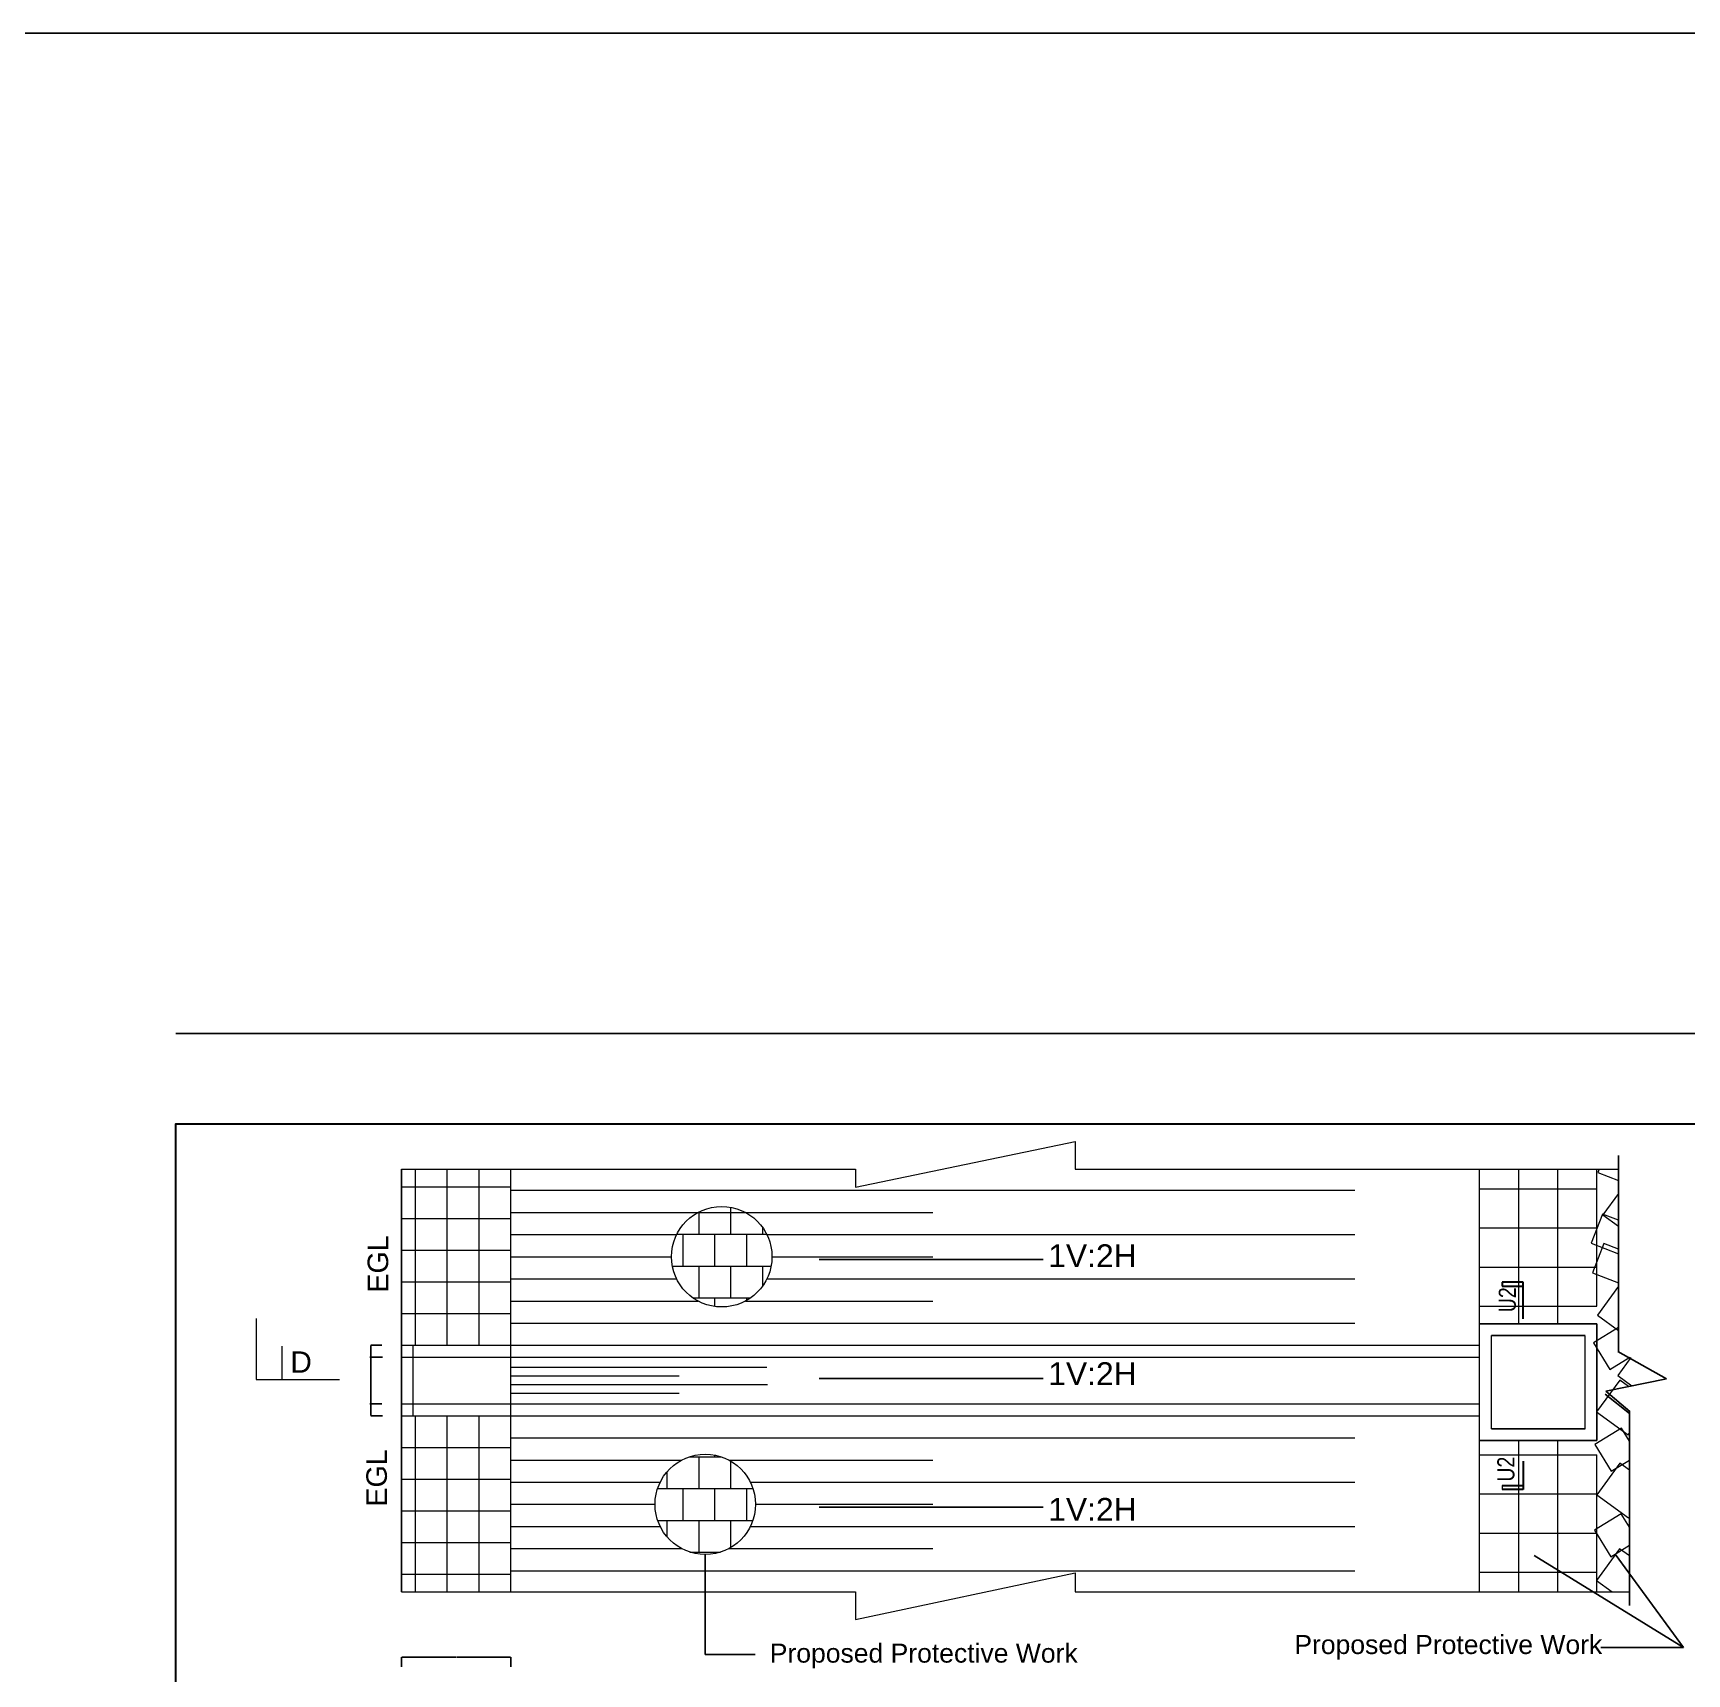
# Model space of a CAD drawing. Header units: inches. Extents: x 89000 to 1304432, y -10828 to 220529.
# Drawn here: x 853592 to 865747, y 82009 to 94069 of the extents above; entities that cross this region are included whole.
import ezdxf

# ---------------------------------------------------------------- set-up
doc = ezdxf.new("R2010")
doc.units = ezdxf.units.IN
doc.header["$LTSCALE"] = 7
doc.header["$MEASUREMENT"] = 0
doc.linetypes.add('DASHEDX2', pattern=[38.099999999999994, 25.4, -12.7])
doc.layers.add('Blocks', color=11, linetype='Continuous', lineweight=9)
doc.layers.add('Layer1', color=7, linetype='Continuous', lineweight=13)
doc.layers.add('LINE', color=7, linetype='Continuous')
doc.styles.get("Standard").update_dxf_attribs({"font": 'arial.ttf'})
doc.styles.add('TIMES', font='ARIALN.TTF')
doc.dimstyles.get("Standard").update_dxf_attribs({"dimtxt": 0.18, "dimasz": 0.18, "dimexe": 0.18, "dimexo": 0.0625, "dimgap": 0.09, "dimtad": 0, "dimtih": 1, "dimtoh": 1, "dimdec": 4, "dimzin": 0, "dimdsep": 46, "dimtxsty": 'Standard', "dimcen": 0.09, "dimadec": 0, "dimazin": 0, "dimtfac": 1, "dimtdec": 4, "dimtofl": 0, "dimtmove": 0, "dimatfit": 3, "dimfxl": 1, "dimtolj": 1, "dimtzin": 0, "dimarcsym": 0})

# ---------------------------------------------------------------- blocks, each defined once
blk = doc.blocks.new('*D125')
at = {"layer": 'Blocks', "color": 0, "lineweight": -2, "ltscale": 0.5, "transparency": 16777216}
for p, q in [((854640.3528263742, 86715.1101745396), (854640.3528263742, 86715.4101745396)), ((873816.1833932423, 86715.1101745396), (873816.1833932423, 86715.4101745396))]:
    blk.add_line(p, q, dxfattribs=at)
at = {"layer": 'Blocks', "color": 0, "linetype": 'ByBlock', "lineweight": -2, "ltscale": 0.5, "transparency": 16777216}
for p, q in [((854640.5328263743, 86715.23017453961), (864227.5358314998, 86715.23017453961)), ((873816.0033932423, 86715.23017453961), (864229.0003881166, 86715.23017453961))]:
    blk.add_line(p, q, dxfattribs=at)
at = {"layer": 'Blocks', "color": 0, "linetype": 'ByBlock', "ltscale": 0.5, "transparency": 16777216}
for points in [[(854640.5328263743, 86715.26017453961), (854640.5328263743, 86715.20017453961), (854640.3528263742, 86715.23017453961)], [(873816.0033932423, 86715.26017453961), (873816.0033932423, 86715.20017453961), (873816.1833932423, 86715.23017453961)]]:
    blk.add_solid(points, dxfattribs=at)
at = {"layer": 'Defpoints', "color": 0, "linetype": 'ByBlock', "ltscale": 0.5, "transparency": 16777216}
for p in [(873816.1833932423, 86715.23017453961), (854640.3528263742, 86052.49520639144), (873816.1833932423, 86052.49520639144)]:
    blk.add_point(p, dxfattribs=at)
at = {"layer": 'Blocks', "color": 0, "linetype": 'ByBlock', "lineweight": -2, "ltscale": 0.5, "transparency": 16777216, "insert": (864228.2681098082, 86715.23017453961), "char_height": 0.18, "attachment_point": 5}
blk.add_mtext('\\A1;19175.83 m', dxfattribs=at)
blk = doc.blocks.new('A$C734E4CAF')
at = {"layer": 'Blocks', "lineweight": 13, "ltscale": 0.002}
h = blk.add_hatch(dxfattribs=at)
h.set_pattern_fill('AR-B88', color=0, scale=0.01, style=0)
h.set_pattern_definition([(0, (108.2436135605549, -569.419567970127), (0, 2.032), []), (90, (108.2436135605549, -569.419567970127), (-1.016, 2.032), [2.032, -2.032])])
h.paths.add_polyline_path([(-3.210625139616241, 0, 1), (3.210625139616241, 0, 1)])
at = {"layer": 'Blocks', "color": 0, "lineweight": 13, "ltscale": 0.05}
blk.add_circle((0, 0), 3.210625139616109, dxfattribs=at)
blk = doc.blocks.new('*D147')
at = {"layer": 'Blocks', "color": 0, "lineweight": -2, "ltscale": 0.5, "transparency": 16777216}
for p, q in [((856066.8999250688, 84337.78507733441), (856074.3152136871, 84337.78507733441)), ((856074.1352136871, 84337.1850773344), (856074.1352136871, 84166.04459302324)), ((856074.1352136871, 83993.38507733418), (856074.1352136871, 84164.52556164535)), ((856066.8999250688, 83992.78507733418), (856074.3152136871, 83992.78507733418))]:
    blk.add_line(p, q, dxfattribs=at)
at = {"layer": 'Blocks', "color": 0, "ltscale": 0.5, "transparency": 16777216}
for points in [[(856074.0352136871, 84337.1850773344), (856074.2352136871, 84337.1850773344), (856074.1352136871, 84337.78507733441)], [(856074.0352136871, 83993.38507733418), (856074.2352136871, 83993.38507733418), (856074.1352136871, 83992.78507733418)]]:
    blk.add_solid(points, dxfattribs=at)
at = {"layer": 'Defpoints', "color": 0, "ltscale": 0.5, "transparency": 16777216}
for p in [(856066.8374250688, 84337.78507733441), (856066.8374250688, 83992.78507733418), (856074.1352136871, 83992.78507733418)]:
    blk.add_point(p, dxfattribs=at)
at = {"layer": 'Blocks', "color": 0, "lineweight": 30, "ltscale": 0.5, "transparency": 16777216, "insert": (856074.1352136869, 84165.28507733403), "char_height": 0.9, "attachment_point": 5}
blk.add_mtext('\\A1;600', dxfattribs=at)
blk = doc.blocks.new('*D148')
at = {"layer": 'Blocks', "color": 0, "lineweight": -2, "ltscale": 0.5, "transparency": 16777216}
for p, q in [((856154.9676962041, 84424.03507733418), (856073.9552136865, 84424.03507733418)), ((856074.1352136865, 84423.43507733417), (856074.1352136865, 84382.2695930236)), ((856074.1352136865, 84338.38507733442), (856074.1352136865, 84379.5505616457)), ((856159.7698782051, 84337.78507733441), (856073.9552136865, 84337.78507733441))]:
    blk.add_line(p, q, dxfattribs=at)
at = {"layer": 'Blocks', "color": 0, "ltscale": 0.5, "transparency": 16777216}
for points in [[(856074.0352136865, 84423.43507733417), (856074.2352136865, 84423.43507733417), (856074.1352136865, 84424.03507733418)], [(856074.0352136865, 84338.38507733442), (856074.2352136865, 84338.38507733442), (856074.1352136865, 84337.78507733441)]]:
    blk.add_solid(points, dxfattribs=at)
at = {"layer": 'Defpoints', "color": 0, "ltscale": 0.5, "transparency": 16777216}
for p in [(856155.0301962041, 84424.03507733418), (856074.1352136865, 84337.78507733441), (856159.8323782051, 84337.78507733441)]:
    blk.add_point(p, dxfattribs=at)
at = {"layer": 'Blocks', "color": 0, "lineweight": 30, "ltscale": 0.5, "transparency": 16777216, "insert": (856074.1352136863, 84380.91007733438), "char_height": 0.9, "attachment_point": 5}
blk.add_mtext('\\A1;150', dxfattribs=at)
blk = doc.blocks.new('*D149')
at = {"layer": 'Blocks', "color": 0, "lineweight": -2, "ltscale": 0.5, "transparency": 16777216}
for p, q in [((856154.9676962041, 83992.78507733464), (856073.9552136865, 83992.78507733464)), ((856074.1352136865, 83992.18507733464), (856074.1352136865, 83951.0195930236)), ((856159.7698782051, 83906.53507733441), (856073.9552136865, 83906.53507733441)), ((856074.1352136865, 83907.13507733442), (856074.1352136865, 83948.3005616457))]:
    blk.add_line(p, q, dxfattribs=at)
at = {"layer": 'Blocks', "color": 0, "ltscale": 0.5, "transparency": 16777216}
for points in [[(856074.0352136865, 83992.18507733464), (856074.2352136865, 83992.18507733464), (856074.1352136865, 83992.78507733464)], [(856074.0352136865, 83907.13507733442), (856074.2352136865, 83907.13507733442), (856074.1352136865, 83906.53507733441)]]:
    blk.add_solid(points, dxfattribs=at)
at = {"layer": 'Defpoints', "color": 0, "ltscale": 0.5, "transparency": 16777216}
for p in [(856155.0301962041, 83992.78507733464), (856074.1352136865, 83906.53507733441), (856159.8323782051, 83906.53507733441)]:
    blk.add_point(p, dxfattribs=at)
at = {"layer": 'Blocks', "color": 0, "lineweight": 30, "ltscale": 0.5, "transparency": 16777216, "insert": (856074.1352136863, 83949.66007733438), "char_height": 0.9, "attachment_point": 5}
blk.add_mtext('\\A1;150', dxfattribs=at)
blk = doc.blocks.new('*D162')
at = {"layer": 'Blocks', "color": 0, "lineweight": -2, "ltscale": 0.5, "transparency": 16777216}
for p, q in [((856299.9135950629, 82060.59969969117), (856299.9135950629, 82132.98071645765)), ((856301.4135950629, 82132.80071645766), (856699.0805868774, 82132.80071645766)), ((857100.5385950629, 82132.80071645766), (856702.8716032484, 82132.80071645766)), ((857102.0385950629, 82060.59969969187), (857102.0385950629, 82132.98071645765))]:
    blk.add_line(p, q, dxfattribs=at)
at = {"layer": 'Blocks', "color": 0, "ltscale": 0.5, "transparency": 16777216}
for points in [[(856301.4135950629, 82133.05071645766), (856301.4135950629, 82132.55071645766), (856299.9135950629, 82132.80071645766)], [(857100.5385950629, 82133.05071645766), (857100.5385950629, 82132.55071645766), (857102.0385950629, 82132.80071645766)]]:
    blk.add_solid(points, dxfattribs=at)
at = {"layer": 'Defpoints', "color": 0, "ltscale": 0.5, "transparency": 16777216}
for p in [(856299.9135950629, 82060.53719969117), (857102.0385950629, 82132.80071645766), (857102.0385950629, 82060.53719969187)]:
    blk.add_point(p, dxfattribs=at)
at = {"layer": 'Blocks', "color": 0, "lineweight": 30, "ltscale": 0.5, "transparency": 16777216, "insert": (856700.9760950629, 82132.80071645766), "char_height": 1.25, "attachment_point": 5}
blk.add_mtext('\\A1;1400', dxfattribs=at)
blk = doc.blocks.new('*D174')
at = {"layer": 'Blocks', "color": 0, "lineweight": -2, "ltscale": 0.5, "transparency": 16777216}
for p, q in [((854640.3528263742, 86715.1101745396), (854640.3528263742, 86715.4101745396)), ((873816.1833932423, 86715.1101745396), (873816.1833932423, 86715.4101745396))]:
    blk.add_line(p, q, dxfattribs=at)
at = {"layer": 'Blocks', "color": 0, "linetype": 'ByBlock', "lineweight": -2, "ltscale": 0.5, "transparency": 16777216}
for p, q in [((854640.5328263743, 86715.23017453961), (864227.5358314998, 86715.23017453961)), ((873816.0033932423, 86715.23017453961), (864229.0003881166, 86715.23017453961))]:
    blk.add_line(p, q, dxfattribs=at)
at = {"layer": 'Blocks', "color": 0, "linetype": 'ByBlock', "ltscale": 0.5, "transparency": 16777216}
for points in [[(854640.5328263743, 86715.26017453961), (854640.5328263743, 86715.20017453961), (854640.3528263742, 86715.23017453961)], [(873816.0033932423, 86715.26017453961), (873816.0033932423, 86715.20017453961), (873816.1833932423, 86715.23017453961)]]:
    blk.add_solid(points, dxfattribs=at)
at = {"layer": 'Defpoints', "color": 0, "linetype": 'ByBlock', "ltscale": 0.5, "transparency": 16777216}
for p in [(873816.1833932423, 86715.23017453961), (854640.3528263742, 86052.49520639144), (873816.1833932423, 86052.49520639144)]:
    blk.add_point(p, dxfattribs=at)
at = {"layer": 'Blocks', "color": 0, "linetype": 'ByBlock', "lineweight": -2, "ltscale": 0.5, "transparency": 16777216, "insert": (864228.2681098082, 86715.23017453961), "char_height": 0.18, "attachment_point": 5}
blk.add_mtext('\\A1;19175.83 m', dxfattribs=at)
blk = doc.blocks.new('*D192')
at = {"layer": 'Blocks', "color": 0, "lineweight": -2, "ltscale": 0.5, "transparency": 16777216}
for p, q in [((856066.8999250688, 84337.78507733441), (856074.3152136871, 84337.78507733441)), ((856074.1352136871, 84337.1850773344), (856074.1352136871, 84166.04459302324)), ((856074.1352136871, 83993.38507733418), (856074.1352136871, 84164.52556164535)), ((856066.8999250688, 83992.78507733418), (856074.3152136871, 83992.78507733418))]:
    blk.add_line(p, q, dxfattribs=at)
at = {"layer": 'Blocks', "color": 0, "ltscale": 0.5, "transparency": 16777216}
for points in [[(856074.0352136871, 84337.1850773344), (856074.2352136871, 84337.1850773344), (856074.1352136871, 84337.78507733441)], [(856074.0352136871, 83993.38507733418), (856074.2352136871, 83993.38507733418), (856074.1352136871, 83992.78507733418)]]:
    blk.add_solid(points, dxfattribs=at)
at = {"layer": 'Defpoints', "color": 0, "ltscale": 0.5, "transparency": 16777216}
for p in [(856066.8374250688, 84337.78507733441), (856066.8374250688, 83992.78507733418), (856074.1352136871, 83992.78507733418)]:
    blk.add_point(p, dxfattribs=at)
at = {"layer": 'Blocks', "color": 0, "lineweight": 30, "ltscale": 0.5, "transparency": 16777216, "insert": (856074.1352136869, 84165.28507733403), "char_height": 0.9, "attachment_point": 5}
blk.add_mtext('\\A1;600', dxfattribs=at)
blk = doc.blocks.new('*D193')
at = {"layer": 'Blocks', "color": 0, "lineweight": -2, "ltscale": 0.5, "transparency": 16777216}
for p, q in [((856154.9676962041, 84424.03507733418), (856073.9552136865, 84424.03507733418)), ((856074.1352136865, 84423.43507733417), (856074.1352136865, 84382.2695930236)), ((856074.1352136865, 84338.38507733442), (856074.1352136865, 84379.5505616457)), ((856159.7698782051, 84337.78507733441), (856073.9552136865, 84337.78507733441))]:
    blk.add_line(p, q, dxfattribs=at)
at = {"layer": 'Blocks', "color": 0, "ltscale": 0.5, "transparency": 16777216}
for points in [[(856074.0352136865, 84423.43507733417), (856074.2352136865, 84423.43507733417), (856074.1352136865, 84424.03507733418)], [(856074.0352136865, 84338.38507733442), (856074.2352136865, 84338.38507733442), (856074.1352136865, 84337.78507733441)]]:
    blk.add_solid(points, dxfattribs=at)
at = {"layer": 'Defpoints', "color": 0, "ltscale": 0.5, "transparency": 16777216}
for p in [(856155.0301962041, 84424.03507733418), (856074.1352136865, 84337.78507733441), (856159.8323782051, 84337.78507733441)]:
    blk.add_point(p, dxfattribs=at)
at = {"layer": 'Blocks', "color": 0, "lineweight": 30, "ltscale": 0.5, "transparency": 16777216, "insert": (856074.1352136863, 84380.91007733438), "char_height": 0.9, "attachment_point": 5}
blk.add_mtext('\\A1;150', dxfattribs=at)
blk = doc.blocks.new('*D194')
at = {"layer": 'Blocks', "color": 0, "lineweight": -2, "ltscale": 0.5, "transparency": 16777216}
for p, q in [((856154.9676962041, 83992.78507733464), (856073.9552136865, 83992.78507733464)), ((856074.1352136865, 83992.18507733464), (856074.1352136865, 83951.0195930236)), ((856159.7698782051, 83906.53507733441), (856073.9552136865, 83906.53507733441)), ((856074.1352136865, 83907.13507733442), (856074.1352136865, 83948.3005616457))]:
    blk.add_line(p, q, dxfattribs=at)
at = {"layer": 'Blocks', "color": 0, "ltscale": 0.5, "transparency": 16777216}
for points in [[(856074.0352136865, 83992.18507733464), (856074.2352136865, 83992.18507733464), (856074.1352136865, 83992.78507733464)], [(856074.0352136865, 83907.13507733442), (856074.2352136865, 83907.13507733442), (856074.1352136865, 83906.53507733441)]]:
    blk.add_solid(points, dxfattribs=at)
at = {"layer": 'Defpoints', "color": 0, "ltscale": 0.5, "transparency": 16777216}
for p in [(856155.0301962041, 83992.78507733464), (856074.1352136865, 83906.53507733441), (856159.8323782051, 83906.53507733441)]:
    blk.add_point(p, dxfattribs=at)
at = {"layer": 'Blocks', "color": 0, "lineweight": 30, "ltscale": 0.5, "transparency": 16777216, "insert": (856074.1352136863, 83949.66007733438), "char_height": 0.9, "attachment_point": 5}
blk.add_mtext('\\A1;150', dxfattribs=at)
blk = doc.blocks.new('*D207')
at = {"layer": 'Blocks', "color": 0, "lineweight": -2, "ltscale": 0.5, "transparency": 16777216}
for p, q in [((856299.9135950629, 82060.59969969117), (856299.9135950629, 82132.98071645765)), ((856301.4135950629, 82132.80071645766), (856699.0805868774, 82132.80071645766)), ((857100.5385950629, 82132.80071645766), (856702.8716032484, 82132.80071645766)), ((857102.0385950629, 82060.59969969187), (857102.0385950629, 82132.98071645765))]:
    blk.add_line(p, q, dxfattribs=at)
at = {"layer": 'Blocks', "color": 0, "ltscale": 0.5, "transparency": 16777216}
for points in [[(856301.4135950629, 82133.05071645766), (856301.4135950629, 82132.55071645766), (856299.9135950629, 82132.80071645766)], [(857100.5385950629, 82133.05071645766), (857100.5385950629, 82132.55071645766), (857102.0385950629, 82132.80071645766)]]:
    blk.add_solid(points, dxfattribs=at)
at = {"layer": 'Defpoints', "color": 0, "ltscale": 0.5, "transparency": 16777216}
for p in [(856299.9135950629, 82060.53719969117), (857102.0385950629, 82132.80071645766), (857102.0385950629, 82060.53719969187)]:
    blk.add_point(p, dxfattribs=at)
at = {"layer": 'Blocks', "color": 0, "lineweight": 30, "ltscale": 0.5, "transparency": 16777216, "insert": (856700.9760950629, 82132.80071645766), "char_height": 1.25, "attachment_point": 5}
blk.add_mtext('\\A1;1400', dxfattribs=at)

msp = doc.modelspace()

# ---------------------------------------------------------------- linework, layer by layer
at = {"color": 0, "linetype": 'Continuous', "lineweight": -3, "ltscale": 0.5}
for p, q in [((865243.6664212889, 85818.12245417293), (865243.6664212889, 84373.00392189017)), ((856299.9135950629, 85717.78507733415), (856299.9135950629, 82612.78507733438)), ((856299.9135950629, 85717.78507733415), (856299.9135950629, 82612.78507733438)), ((864223.0976658328, 84581.35405801865), (865085.5976658331, 84581.35405801865)), ((864223.0976658328, 84581.35405801865), (865085.5976658331, 84581.35405801865)), ((864309.3476658328, 84495.10405801865), (864999.3476658327, 84495.10405801865)), ((864309.3476658328, 84495.10405801865), (864999.3476658327, 84495.10405801865)), ((865085.5976658331, 83725.0415564808), (865085.5976658331, 84581.35405801865)), ((865085.5976658331, 83725.0415564808), (865085.5976658331, 84581.35405801865)), ((865238.941078233, 84378.0164430982), (865596.4307816641, 84177.21669667796)), ((865596.4307816641, 84177.21669667796), (865149.570840034, 84087.9717007177)), ((865146.5693721301, 84066.09833745006), (865323.6559784579, 83923.76604919787)), ((865149.570840034, 84087.9717007177), (865326.4211792091, 83938.7916568974)), ((865324.6097977055, 83939.69731815322), (865323.6559784579, 82510.81194191123)), ((864309.3476658328, 83811.2915564808), (864999.3476658326, 83811.2915564808)), ((864309.3476658328, 83811.2915564808), (864999.3476658326, 83811.2915564808)), ((864223.0976658328, 83725.0415564808), (865085.5976658331, 83725.0415564808)), ((864223.0976658328, 83725.0415564808), (865085.5976658331, 83725.0415564808))]:
    msp.add_line(p, q, dxfattribs=at)
at = {"color": 0, "lineweight": -3, "ltscale": 0.5}
msp.add_lwpolyline([(511349.8112795232, 94069.37911318475), (898900.3877672118, 94069.37911318475), (898900.3877672118, 64746.17906729714), (511349.8112795232, 64746.17906729714)], close=True, dxfattribs=at)
at = {"layer": 'Blocks', "color": 0, "lineweight": 13, "ltscale": 0.05}
for p, q in [((856299.9135950629, 85717.78507733415), (857102.0385950629, 85717.78507733415)), ((856299.9135950629, 85717.78507733415), (857102.0385950629, 85717.78507733415)), ((856403.413595063, 84424.03507733415), (856403.413595063, 85717.78507733415)), ((856403.413595063, 84424.03507733392), (856403.413595063, 85717.78507733415)), ((856403.413595063, 84424.03507733415), (856403.413595063, 85717.78507733415)), ((856403.413595063, 84424.03507733392), (856403.413595063, 85717.78507733415)), ((856636.2885950631, 84424.03507733415), (856636.2885950631, 85717.78507733415)), ((856636.2885950631, 84424.03507733415), (856636.2885950631, 85717.78507733415)), ((856869.1635950631, 84424.03507733415), (856869.1635950631, 85717.78507733415)), ((856869.1635950631, 84424.03507733415), (856869.1635950631, 85717.78507733415)), ((857102.0385950629, 82612.78507733438), (857102.0385950631, 85717.78507733461)), ((857102.0385950629, 82612.78507733438), (857102.0385950631, 85717.78507733461)), ((864223.0976658328, 84424.03507733415), (864223.0976658328, 85717.78507733415)), ((864223.0976658328, 84424.03507733415), (864223.0976658328, 85717.78507733415)), ((864510.5976658328, 84581.35405801865), (864510.5976658328, 85717.78507733415)), ((864510.5976658328, 84581.35405801865), (864510.5976658328, 85717.78507733415)), ((864798.0976658328, 84581.35405801865), (864798.0976658328, 85717.78507733415)), ((864798.0976658326, 84581.35405801865), (864798.0976658326, 85717.78507733415)), ((864798.0976658328, 84581.35405801865), (864798.0976658328, 85717.78507733415)), ((864798.0976658326, 84581.35405801865), (864798.0976658326, 85717.78507733415)), ((865085.5976658328, 84711.53507733392), (865085.5976658328, 85717.78507733415)), ((865085.5976658328, 84711.53507733392), (865085.5976658328, 85717.78507733415)), ((856299.9135950629, 85588.41007733415), (857102.0385950631, 85588.41007733461)), ((856299.9135950629, 85588.41007733415), (857102.0385950631, 85588.41007733461)), ((864223.0976658328, 85574.03507733415), (865085.5976658328, 85574.03507733415)), ((864223.0976658328, 85574.03507733415), (865085.5976658328, 85574.03507733415)), ((857102.0385950631, 85563.60033470439), (863306.3016506364, 85563.60033470439)), ((857102.0385950631, 85563.60033470439), (863306.3016506364, 85563.60033470439)), ((856299.9135950629, 85355.53507733415), (857102.0385950629, 85355.53507733438)), ((856299.9135950629, 85355.53507733415), (857102.0385950629, 85355.53507733438)), ((857102.0385950631, 85400.80529793724), (860204.1701228499, 85400.80529793724)), ((857102.0385950631, 85400.80529793724), (860204.1701228499, 85400.80529793724)), ((857102.0385950631, 85238.01026116987), (858321.7094573076, 85238.01026117033)), ((857102.0385950631, 85238.01026116987), (858321.7094573076, 85238.01026117033)), ((858984.4992606052, 85238.01026117033), (863306.3016506364, 85238.01026116987)), ((858984.4992606052, 85238.01026117033), (863306.3016506364, 85238.01026116987)), ((864223.0976658328, 85286.53507733415), (865085.5976658328, 85286.53507733415)), ((864223.0976658328, 85286.53507733415), (865085.5976658328, 85286.53507733415)), ((856299.9135950629, 85122.66007733415), (857102.0385950629, 85122.66007733438)), ((856299.9135950629, 85122.66007733415), (857102.0385950629, 85122.66007733438)), ((857102.0385950631, 85075.21522440272), (858283.8824679006, 85075.21522440272)), ((857102.0385950631, 85075.21522440272), (858283.8824679006, 85075.21522440272)), ((859022.3262500123, 85075.21522440272), (860204.1701228499, 85075.21522440272)), ((859022.3262500123, 85075.21522440272), (860204.1701228499, 85075.21522440272)), ((864223.0976658328, 84999.03507733415), (865085.5976658328, 84999.03507733415)), ((864223.0976658328, 84999.03507733415), (865085.5976658328, 84999.03507733415)), ((856299.9135950629, 84889.78507733438), (857102.0385950629, 84889.78507733438)), ((856299.9135950629, 84889.78507733438), (857102.0385950629, 84889.78507733438)), ((857102.0385950631, 84912.42018763581), (858321.7094573076, 84912.42018763581)), ((857102.0385950631, 84912.42018763581), (858321.7094573076, 84912.42018763581)), ((858984.4992606053, 84912.42018763581), (863306.3016506364, 84912.42018763581)), ((858984.4992606053, 84912.42018763581), (863306.3016506364, 84912.42018763581)), ((857102.0385950631, 84749.62515086867), (858478.9897161179, 84749.62515086867)), ((857102.0385950631, 84749.62515086867), (858478.9897161179, 84749.62515086867)), ((858827.219001795, 84749.62515086867), (860204.1701228499, 84749.62515086867)), ((858827.219001795, 84749.62515086867), (860204.1701228499, 84749.62515086867)), ((855230.3220674461, 84621.60957033467), (855230.3220674461, 84172.51949383854)), ((855230.3220674461, 84621.60957033467), (855230.3220674461, 84172.51949383854)), ((856299.9135950629, 84656.91007733392), (857102.0385950629, 84656.91007733438)), ((856299.9135950629, 84656.91007733392), (857102.0385950629, 84656.91007733438)), ((864223.0976658328, 84711.53507733415), (865085.5976658328, 84711.53507733415)), ((864223.0976658328, 84711.53507733415), (865085.5976658328, 84711.53507733415)), ((857102.0385950631, 84586.83011410129), (863306.3016506364, 84586.83011410129)), ((857102.0385950631, 84586.83011410129), (863306.3016506364, 84586.83011410129)), ((864309.3476658328, 83811.2915564808), (864309.3476658328, 84495.10405801865)), ((864309.3476658328, 83811.2915564808), (864309.3476658328, 84495.10405801865)), ((855423.442024406, 84172.51949383877), (855423.442024406, 84416.67610063194)), ((855423.442024406, 84172.51949383877), (855423.442024406, 84416.67610063194)), ((856299.9135950629, 84424.03507733415), (864223.0976658328, 84424.03507733415)), ((856299.9135950629, 84424.03507733415), (864223.0976658328, 84424.03507733415)), ((864223.0976658328, 83992.78507733415), (864223.0976658326, 84424.03507733415)), ((864223.0976658328, 83992.78507733415), (864223.0976658326, 84424.03507733415)), ((857092.9140339795, 84337.78507733438), (864223.0976658326, 84337.78507733438)), ((857092.9140339795, 84337.78507733438), (864223.0976658326, 84337.78507733438)), ((857102.0385950631, 84263.96747725154), (858984.4843119092, 84263.96747725154)), ((857102.0385950631, 84263.96747725154), (858984.4843119092, 84263.96747725154)), ((855230.3220674461, 84172.51949383854), (855843.3677557975, 84172.51949383854)), ((855230.3220674461, 84172.51949383854), (855843.3677557975, 84172.51949383854)), ((857102.0385950631, 84199.95102294371), (858339.8382711731, 84199.95102294371)), ((857102.0385950631, 84199.95102294371), (858339.8382711731, 84199.95102294371)), ((857102.0385950631, 84135.93456863635), (858988.5979183641, 84135.93456863635)), ((857102.0385950631, 84135.93456863635), (858988.5979183641, 84135.93456863635)), ((857097.7226751959, 83992.78507733415), (864223.0976658328, 83992.78507733415)), ((857097.7226751959, 83992.78507733415), (864223.0976658328, 83992.78507733415)), ((857102.0385950631, 84071.91811432876), (858339.8382711731, 84071.91811432876)), ((857102.0385950631, 84071.91811432876), (858339.8382711731, 84071.91811432876)), ((864223.0976658328, 82612.78507733438), (864223.0976658326, 83992.78507733415)), ((864223.0976658328, 82612.78507733438), (864223.0976658326, 83992.78507733415)), ((856299.9135950629, 83906.53507733438), (864223.0976658328, 83906.53507733438)), ((856299.9135950629, 83906.53507733438), (864223.0976658328, 83906.53507733438)), ((856403.413595063, 82612.78507733438), (856403.4135950631, 83906.53507733438)), ((856403.413595063, 82612.78507733438), (856403.413595063, 83906.53507733438)), ((856403.413595063, 82612.78507733438), (856403.4135950631, 83906.53507733438)), ((856403.413595063, 82612.78507733438), (856403.413595063, 83906.53507733438)), ((856636.2885950631, 82612.78507733438), (856636.2885950631, 83906.53507733438)), ((856636.2885950631, 82612.78507733438), (856636.2885950631, 83906.53507733438)), ((856869.1635950631, 82612.78507733438), (856869.1635950631, 83906.53507733438)), ((856869.1635950631, 82612.78507733438), (856869.1635950631, 83906.53507733438)), ((856299.9135950629, 83673.66007733415), (857102.0385950629, 83673.66007733415)), ((856299.9135950629, 83673.66007733415), (857102.0385950629, 83673.66007733415)), ((857102.0385950631, 83743.74004056677), (863306.3016506364, 83743.74004056677)), ((857102.0385950631, 83743.74004056677), (863306.3016506364, 83743.74004056677)), ((864510.5976658328, 82612.78507733438), (864510.5976658328, 83725.0415564808)), ((864510.5976658328, 82612.78507733438), (864510.5976658328, 83725.0415564808)), ((864798.0976658328, 82612.78507733438), (864798.0976658328, 83725.0415564808)), ((864798.0976658326, 82612.78507733438), (864798.0976658326, 83725.0415564808)), ((864798.0976658328, 82612.78507733438), (864798.0976658328, 83725.0415564808)), ((864798.0976658326, 82612.78507733438), (864798.0976658326, 83725.0415564808)), ((857102.0385950631, 83580.94500379986), (858358.122418736, 83580.94500379986)), ((857102.0385950631, 83580.94500379986), (858358.122418736, 83580.94500379986)), ((858706.3517044126, 83580.94500379986), (860204.1701228499, 83580.94500379986)), ((858706.3517044126, 83580.94500379986), (860204.1701228499, 83580.94500379986)), ((864223.0976658328, 83619.03507733438), (865085.5976658328, 83619.03507733438)), ((864223.0976658328, 83619.03507733438), (865085.5976658328, 83619.03507733438)), ((865085.5976658328, 82612.78507733438), (865085.5976658328, 83619.03507733438)), ((865085.5976658328, 82612.78507733438), (865085.5976658328, 83619.03507733438)), ((856299.9135950629, 83440.78507733415), (857102.0385950629, 83440.78507733415)), ((856299.9135950629, 83440.78507733415), (857102.0385950629, 83440.78507733415)), ((857102.0385950631, 83418.14996703248), (858200.8421599255, 83418.14996703272)), ((857102.0385950631, 83418.14996703248), (858200.8421599255, 83418.14996703272)), ((858863.6319632232, 83418.14996703272), (863306.3016506364, 83418.14996703248)), ((858863.6319632232, 83418.14996703272), (863306.3016506364, 83418.14996703248)), ((864387.5138767147, 83394.82674100134), (864387.5138767147, 83364.15632631141)), ((864387.5138767147, 83394.82674100134), (864387.5138767147, 83364.15632631141)), ((864223.0976658328, 83331.53507733438), (865085.5976658328, 83331.53507733438)), ((864223.0976658328, 83331.53507733438), (865085.5976658328, 83331.53507733438)), ((856299.9135950629, 83207.91007733415), (857102.0385950629, 83207.91007733415)), ((856299.9135950629, 83207.91007733415), (857102.0385950629, 83207.91007733415)), ((857102.0385950631, 83255.35493026534), (858163.0151705184, 83255.35493026534)), ((857102.0385950631, 83255.35493026534), (858163.0151705184, 83255.35493026534)), ((858901.4589526302, 83255.35493026534), (860204.1701228499, 83255.35493026534)), ((858901.4589526302, 83255.35493026534), (860204.1701228499, 83255.35493026534)), ((857102.0385950631, 83092.5598934982), (858200.8421599255, 83092.5598934982)), ((857102.0385950631, 83092.5598934982), (858200.8421599255, 83092.5598934982)), ((858863.6319632232, 83092.5598934982), (863306.3016506364, 83092.5598934982)), ((858863.6319632232, 83092.5598934982), (863306.3016506364, 83092.5598934982)), ((864223.0976658328, 83044.03507733438), (865085.5976658328, 83044.03507733438)), ((864223.0976658328, 83044.03507733438), (865085.5976658328, 83044.03507733438)), ((856299.9135950629, 82975.03507733415), (857102.0385950629, 82975.03507733415)), ((856299.9135950629, 82975.03507733415), (857102.0385950629, 82975.03507733415)), ((857102.0385950631, 82929.76485673129), (858358.1224187359, 82929.76485673129)), ((857102.0385950631, 82929.76485673129), (858358.1224187359, 82929.76485673129)), ((858706.3517044128, 82929.76485673129), (860204.1701228499, 82929.76485673129)), ((858706.3517044128, 82929.76485673129), (860204.1701228499, 82929.76485673129)), ((856299.9135950629, 82742.16007733392), (857102.0385950629, 82742.16007733438)), ((856299.9135950629, 82742.16007733392), (857102.0385950629, 82742.16007733438)), ((857102.0385950631, 82766.96981996414), (863306.3016506364, 82766.96981996414)), ((857102.0385950631, 82766.96981996414), (863306.3016506364, 82766.96981996414)), ((864223.0976658328, 82756.53507733438), (865085.5976658328, 82756.53507733438)), ((864223.0976658328, 82756.53507733438), (865085.5976658328, 82756.53507733438)), ((856299.9135950629, 82612.78507733438), (857102.0385950629, 82612.78507733438)), ((856299.9135950629, 82612.78507733438), (857102.0385950629, 82612.78507733438))]:
    msp.add_line(p, q, dxfattribs=at)
at = {"layer": 'Blocks', "color": 0, "linetype": 'DASHEDX2', "lineweight": 13, "ltscale": 0.015}
msp.add_line((864999.3476658326, 83811.2915564808), (864999.3476658327, 84495.10405801865), dxfattribs=at)
msp.add_line((864999.3476658326, 83811.2915564808), (864999.3476658327, 84495.10405801865), dxfattribs=at)
at = {"layer": 'Blocks', "color": 0, "linetype": 'DASHEDX2', "lineweight": 15, "ltscale": 0.018}
for p, q in [((856386.1635950629, 83906.53507733438), (856386.1635950629, 84424.03507733415)), ((856386.1635950629, 83906.53507733438), (856386.1635950629, 84424.03507733415)), ((856299.9135950629, 84337.78507733438), (857090.7457739399, 84337.78507733438)), ((856299.9135950629, 84337.78507733438), (857090.7457739399, 84337.78507733438)), ((856299.9135950629, 83992.78507733415), (857094.8724624002, 83992.78507733415)), ((856299.9135950629, 83992.78507733415), (857094.8724624002, 83992.78507733415))]:
    msp.add_line(p, q, dxfattribs=at)
at = {"layer": 'Blocks', "color": 0, "lineweight": 13, "ltscale": 0.05}
for points in [[(856299.9135950629, 85717.78507733415), (859636.9415828814, 85717.78507733415), (859636.9415828814, 85585.68886105553), (861251.208574276, 85923.15348886536), (861251.208574276, 85717.78507733415), (865243.6664212889, 85717.78507733415)], [(856299.9135950629, 85717.78507733415), (859636.9415828814, 85717.78507733415), (859636.9415828814, 85585.68886105553), (861251.208574276, 85923.15348886536), (861251.208574276, 85717.78507733415), (865243.6664212889, 85717.78507733415)], [(865102.1847081406, 85717.78507733415), (865092.9716449257, 85693.9713889733), (865243.6664212889, 85635.67044542683)], [(865102.1847081406, 85717.78507733415), (865092.9716449257, 85693.9713889733), (865243.6664212889, 85635.67044542683)], [(865243.6664212889, 85540.09626109619), (865128.7843910023, 85382.37003197637), (865243.6664212889, 85298.69415285089)], [(865243.6664212889, 85540.09626109619), (865128.7843910023, 85382.37003197637), (865243.6664212889, 85298.69415285089)], [(865243.6664212889, 85342.9879576636), (865126.5915761355, 85388.28198910039), (865043.6031899797, 85173.77574731898), (865243.6664212889, 85096.37508728402)], [(865243.6664212889, 85342.9879576636), (865126.5915761355, 85388.28198910039), (865043.6031899797, 85173.77574731898), (865243.6664212889, 85096.37508728402)], [(865243.6664212889, 85129.72133015096), (865135.3323898045, 85171.63370698388), (865052.344003649, 84957.12746520247), (865243.6664212889, 84883.10845977161)], [(865243.6664212889, 85129.72133015096), (865135.3323898045, 85171.63370698388), (865052.344003649, 84957.12746520247), (865243.6664212889, 84883.10845977161)], [(865243.6664212889, 84859.03168454487), (865088.1567497253, 84645.52610820555), (865243.6664212889, 84532.25853756699)], [(865243.6664212889, 84859.03168454487), (865088.1567497253, 84645.52610820555), (865243.6664212889, 84532.25853756699)], [(865243.6664212889, 84914.42470233259), (865242.7405338592, 84913.15351368347), (865243.6664212889, 84912.47913106252)], [(865243.6664212889, 84914.42470233259), (865242.7405338592, 84913.15351368347), (865243.6664212889, 84912.47913106252)], [(865243.6664212889, 84555.43757036678), (865060.7380580462, 84443.00982859707), (865181.1689079767, 84247.05980847753), (865327.6712194665, 84337.10010486934)], [(865243.6664212889, 84555.43757036678), (865060.7380580462, 84443.00982859707), (865181.1689079767, 84247.05980847753), (865327.6712194665, 84337.10010486934)], [(865333.4347262452, 84334.63677066355), (865237.656301162, 84203.13866097876), (865342.7926815632, 84126.56115763728)], [(865333.4347262452, 84334.63677066355), (865237.656301162, 84203.13866097876), (865342.7926815632, 84126.56115763728)], [(865316.347665388, 84121.27966976655), (865252.3376324329, 84167.90224221768), (865083.0725170283, 83935.5112555006), (865315.4635037449, 83766.24614009634), (865323.6559784579, 83777.49392306502)], [(865316.347665388, 84121.27966976655), (865252.3376324329, 84167.90224221768), (865083.0725170283, 83935.5112555006), (865315.4635037449, 83766.24614009634), (865323.6559784579, 83777.49392306502)], [(865323.6559784578, 83720.69532955135), (865266.0441732754, 83814.43405506178), (865070.0941531556, 83694.00320513081), (865190.5250030861, 83498.05318501126), (865323.6559784579, 83579.87546043796)], [(865323.6559784578, 83720.69532955135), (865266.0441732754, 83814.43405506178), (865070.0941531556, 83694.00320513081), (865190.5250030861, 83498.05318501126), (865323.6559784579, 83579.87546043796)], [(865323.6559784579, 83506.70500102406), (865254.6255371475, 83556.98425573995), (865085.360421743, 83324.59326902335), (865317.7514084597, 83155.32815361861), (865323.6559784579, 83163.43477880722)], [(865323.6559784579, 83506.70500102406), (865254.6255371475, 83556.98425573995), (865085.360421743, 83324.59326902335), (865317.7514084597, 83155.32815361861), (865323.6559784579, 83163.43477880722)], [(865323.6559784579, 83513.63715228392), (865321.923887325, 83509.16008776287), (865323.6559784579, 83508.48997463891)], [(865323.6559784579, 83513.63715228392), (865321.923887325, 83509.16008776287), (865323.6559784579, 83508.48997463891)], [(865323.6559784579, 83086.93138136202), (865262.5083205347, 83186.42320432281), (865066.558300415, 83065.99235439207), (865186.9891503456, 82870.04233427253), (865323.6559784579, 82954.03774420847)], [(865323.6559784579, 83086.93138136202), (865262.5083205347, 83186.42320432281), (865066.558300415, 83065.99235439207), (865186.9891503456, 82870.04233427253), (865323.6559784579, 82954.03774420847)], [(865323.6559784578, 82876.118764163), (865251.0896844072, 82928.97340500122), (865081.8245690025, 82696.58241828461), (865196.8733591866, 82612.78507733438)], [(865323.6559784578, 82876.118764163), (865251.0896844072, 82928.97340500122), (865081.8245690025, 82696.58241828461), (865196.8733591866, 82612.78507733438)], [(865323.6559784579, 82894.76568258391), (865318.3880345845, 82881.14923702413), (865323.6559784579, 82879.1111697082)], [(865323.6559784579, 82894.76568258391), (865318.3880345845, 82881.14923702413), (865323.6559784579, 82879.1111697082)], [(856299.9135950629, 82612.78507733438), (859636.9415828814, 82612.78507733438), (859636.9415828814, 82407.7020987426), (861251.208574276, 82751.50642690388), (861251.208574276, 82612.78507733438), (865323.6559784579, 82612.78507733438)], [(856299.9135950629, 82612.78507733438), (859636.9415828814, 82612.78507733438), (859636.9415828814, 82407.7020987426), (861251.208574276, 82751.50642690388), (861251.208574276, 82612.78507733438), (865323.6559784579, 82612.78507733438)]]:
    msp.add_lwpolyline(points, dxfattribs=at)
at = {"layer": 'Layer1', "color": 7, "lineweight": 30}
for p, q in [((864544.1616782129, 84889.21430522669), (864387.5138767147, 84889.21430522669)), ((864387.5138767147, 84889.21430522669), (864387.5138767147, 84858.54389053583)), ((864544.1616782129, 84889.21430522669), (864387.5138767147, 84889.21430522669)), ((864387.5138767147, 84889.21430522669), (864387.5138767147, 84858.54389053583)), ((864387.5138767147, 84858.54389053583), (864544.1616782129, 84858.54389053583)), ((864387.5138767147, 84858.54389053583), (864544.1616782129, 84858.54389053583)), ((864544.1616782129, 84618.25412291684), (864544.1616782129, 84889.21430522669)), ((864544.1616782129, 84618.25412291684), (864544.1616782129, 84889.21430522669)), ((864544.1616782129, 83573.48822424561), (864544.1616782129, 83364.15632631141)), ((864544.1616782129, 83573.48822424561), (864544.1616782129, 83364.15632631141)), ((864387.5138767147, 83394.82674100134), (864544.1616782129, 83394.82674100134)), ((864387.5138767147, 83394.82674100134), (864544.1616782129, 83394.82674100134)), ((864544.1616782129, 83364.15632631141), (864387.5138767147, 83364.15632631141)), ((864544.1616782129, 83364.15632631141), (864387.5138767147, 83364.15632631141))]:
    msp.add_line(p, q, dxfattribs=at)
at = {"layer": 'LINE', "color": 1, "linetype": 'ByBlock', "lineweight": 30, "ltscale": 0.5}
msp.add_lwpolyline([(854640.3528263742, 72492.44359124918), (854640.3528263742, 86052.49520639144), (873816.1833932423, 86052.49520639144), (873816.1833932423, 72492.44359124918), (854640.3528263742, 72492.44359124918)], close=True, dxfattribs=at)
msp.add_lwpolyline([(854640.3528263742, 72492.44359124918), (854640.3528263742, 86052.49520639144), (873816.1833932423, 86052.49520639144), (873816.1833932423, 72492.44359124918), (854640.3528263742, 72492.44359124918)], close=True, dxfattribs=at)

# ---------------------------------------------------------------- block references
at = {"layer": 'Blocks', "color": 0, "lineweight": 13, "ltscale": 0.05, "xscale": 114.9999999999418, "yscale": 115.0000000001164, "zscale": 115}
for p in [(858653.1043589563, 85075.21522440272), (858653.1043589563, 85075.21522440272), (858532.2370615744, 83255.35493026534), (858532.2370615744, 83255.35493026534)]:
    msp.add_blockref('A$C734E4CAF', p, dxfattribs=at)

# ---------------------------------------------------------------- texts
at = {"color": 0, "linetype": 'ByBlock', "lineweight": 30, "ltscale": 0.5, "char_height": 151.0409878137222, "width": 8717.1560966493, "attachment_point": 1, "rotation": 90}
for insert in [(856050.6404213731, 84810.81991904927), (856050.6404213731, 84810.81991904927), (856041.0959299926, 83237.97954330873), (856041.0959299926, 83237.97954330873)]:
    msp.add_mtext('EGL', dxfattribs=dict(at, insert=insert))
at = {"color": 0, "linetype": 'ByBlock', "lineweight": 30, "ltscale": 0.5, "attachment_point": 1}
for s, insert, char_height, width in [('D', (855482.6735078834, 84379.58151968988), 156.8985330474954, 5338.64499861804), ('D', (855482.6735078834, 84379.58151968988), 156.8985330474954, 5338.64499861804), ('Proposed Protective Work', (862861.2352141067, 82294.49771464523), 139.4653627088848, 7291.423282501258), ('Proposed Protective Work', (862861.2352141067, 82294.49771464523), 139.4653627088848, 7291.423282501258), ('Proposed Protective Work', (859006.1975465963, 82231.29972411715), 139.4653627088848, 7291.423282501258), ('Proposed Protective Work', (859006.1975465963, 82231.29972411715), 139.4653627088848, 7291.423282501258)]:
    msp.add_mtext(s, dxfattribs=dict(at, insert=insert, char_height=char_height, width=width))
at = {"layer": 'Blocks', "color": 0, "lineweight": 30, "ltscale": 0.5}
for p in [(861052.6771669849, 84998.92211606051), (861052.6771669849, 84132.21770638553), (861052.6771669849, 83134.82058406388)]:
    msp.add_text('1V:2H ', height=167.3584352506617, dxfattribs=at).set_placement(p)
at = {"layer": 'Layer1', "color": 7, "lineweight": 30, "char_height": 125.70075, "width": 267.428345625, "attachment_point": 1, "rotation": 90, "style": 'TIMES'}
for insert in [(864363.6920942916, 84666.88288412057), (864363.6920942916, 84666.88288412057), (864352.8458396515, 83421.87554462277), (864352.8458396515, 83421.87554462277)]:
    msp.add_mtext('U2', dxfattribs=dict(at, insert=insert))

# ---------------------------------------------------------------- dimensions: what is measured, and where the dimension line sits
at = {"layer": 'Blocks', "color": 0, "linetype": 'ByBlock', "lineweight": -2, "ltscale": 0.5}
for picture in ['*D125', '*D174']:
    dim = msp.add_linear_dim(base=(873816.1833932423, 86715.23017453961), p1=(854640.3528263742, 86052.49520639144), p2=(873816.1833932423, 86052.49520639144), dimstyle='Standard', override={"dimdec": 2, "dimlfac": 1, "dimpost": ' m', "dimtdec": 2, "dimfxl": 0.12, "dimfxlon": 1}, dxfattribs=at)
    dim.commit()
    dim.dimension.update_dxf_attribs({"geometry": picture, "text_midpoint": (864228.2681098082, 86715.23017453961)})
at = {"layer": 'Blocks', "color": 0, "lineweight": 30, "ltscale": 0.5}
for base, p1, p2, picture, middle in [((856074.1352136865, 84337.78507733441), (856155.0301962036, 84424.03507733415), (856159.8323782047, 84337.78507733438), '*D148', (856074.1352136863, 84380.91007733438)), ((856074.1352136865, 84337.78507733441), (856155.0301962036, 84424.03507733415), (856159.8323782047, 84337.78507733438), '*D193', (856074.1352136863, 84380.91007733438)), ((856074.1352136865, 83906.53507733441), (856155.0301962036, 83992.78507733461), (856159.8323782047, 83906.53507733438), '*D149', (856074.1352136863, 83949.66007733438)), ((856074.1352136865, 83906.53507733441), (856155.0301962036, 83992.78507733461), (856159.8323782047, 83906.53507733438), '*D194', (856074.1352136863, 83949.66007733438))]:
    dim = msp.add_linear_dim(base=base, p1=p1, p2=p2, angle=90, text='150', dimstyle='Standard', override={"dimtxt": 0.9, "dimasz": 0.6, "dimgap": 0.9, "dimtad": 1, "dimdec": 2, "dimlfac": 1, "dimpost": ' m', "dimtdec": 2, "dimfxl": 0.12}, dxfattribs=at)
    dim.commit()
    dim.dimension.update_dxf_attribs({"geometry": picture, "text_midpoint": middle, "dimtype": 160})
for picture in ['*D147', '*D192']:
    dim = msp.add_linear_dim(base=(856074.1352136871, 83992.78507733418), p1=(856066.8374250684, 84337.78507733438), p2=(856066.8374250684, 83992.78507733415), angle=90, text='600', dimstyle='Standard', override={"dimtxt": 0.9, "dimasz": 0.6, "dimgap": 0.3, "dimtad": 1, "dimdec": 2, "dimlfac": 1, "dimpost": ' m', "dimtdec": 2, "dimfxl": 0.12}, dxfattribs=at)
    dim.commit()
    dim.dimension.update_dxf_attribs({"geometry": picture, "text_midpoint": (856074.1352136869, 84165.28507733403)})
for picture in ['*D162', '*D207']:
    dim = msp.add_linear_dim(base=(857102.0385950629, 82132.80071645766), p1=(856299.9135950629, 82060.53719969117), p2=(857102.0385950629, 82060.53719969187), text='1400', dimstyle='Standard', override={"dimtxt": 1.25, "dimasz": 1.5, "dimdec": 2, "dimlfac": 1, "dimpost": ' m', "dimtdec": 2, "dimfxl": 0.12}, dxfattribs=at)
    dim.commit()
    dim.dimension.update_dxf_attribs({"geometry": picture, "text_midpoint": (856700.9760950629, 82132.80071645766)})

# ---------------------------------------------------------------- leaders
for points in [[(861016.1090323451, 85053.76121148001), (859368.6905327505, 85053.76121148001)], [(861016.1090323451, 85053.76121148001), (859368.6905327505, 85053.76121148001)], [(861016.1090323451, 84180.24395109876), (859368.6905327505, 84180.24395109876)], [(861016.1090323451, 84180.24395109876), (859368.6905327505, 84180.24395109876)], [(861016.1090323451, 83233.90091734286), (859368.6905327505, 83233.90091734286)], [(861016.1090323451, 83233.90091734286), (859368.6905327505, 83233.90091734286)], [(858532.2370615744, 82886.13303920953), (858532.2370615744, 82150.44923133845), (858898.8954327637, 82150.44923133845)], [(858532.2370615744, 82886.13303920953), (858532.2370615744, 82150.44923133845), (858898.8954327637, 82150.44923133845)], [(864623.9782178455, 82878.2789543278), (865722.1873564264, 82202.63460001582), (865208.8831216623, 82202.63460001582)], [(864623.9782178455, 82878.2789543278), (865722.1873564264, 82202.63460001582), (865208.8831216623, 82202.63460001582)], [(865219.7246831406, 82890.19701162633), (865722.1873564264, 82202.63460001582), (865113.3980780253, 82202.63460001582)]]:
    msp.add_leader(points, dimstyle='Standard', override={"dimtxt": 1.5, "dimasz": 1.5, "dimdec": 2, "dimlfac": 1, "dimpost": ' m', "dimtdec": 2, "dimfxl": 0.12}, dxfattribs=at)

doc.saveas('drawing.dxf')
